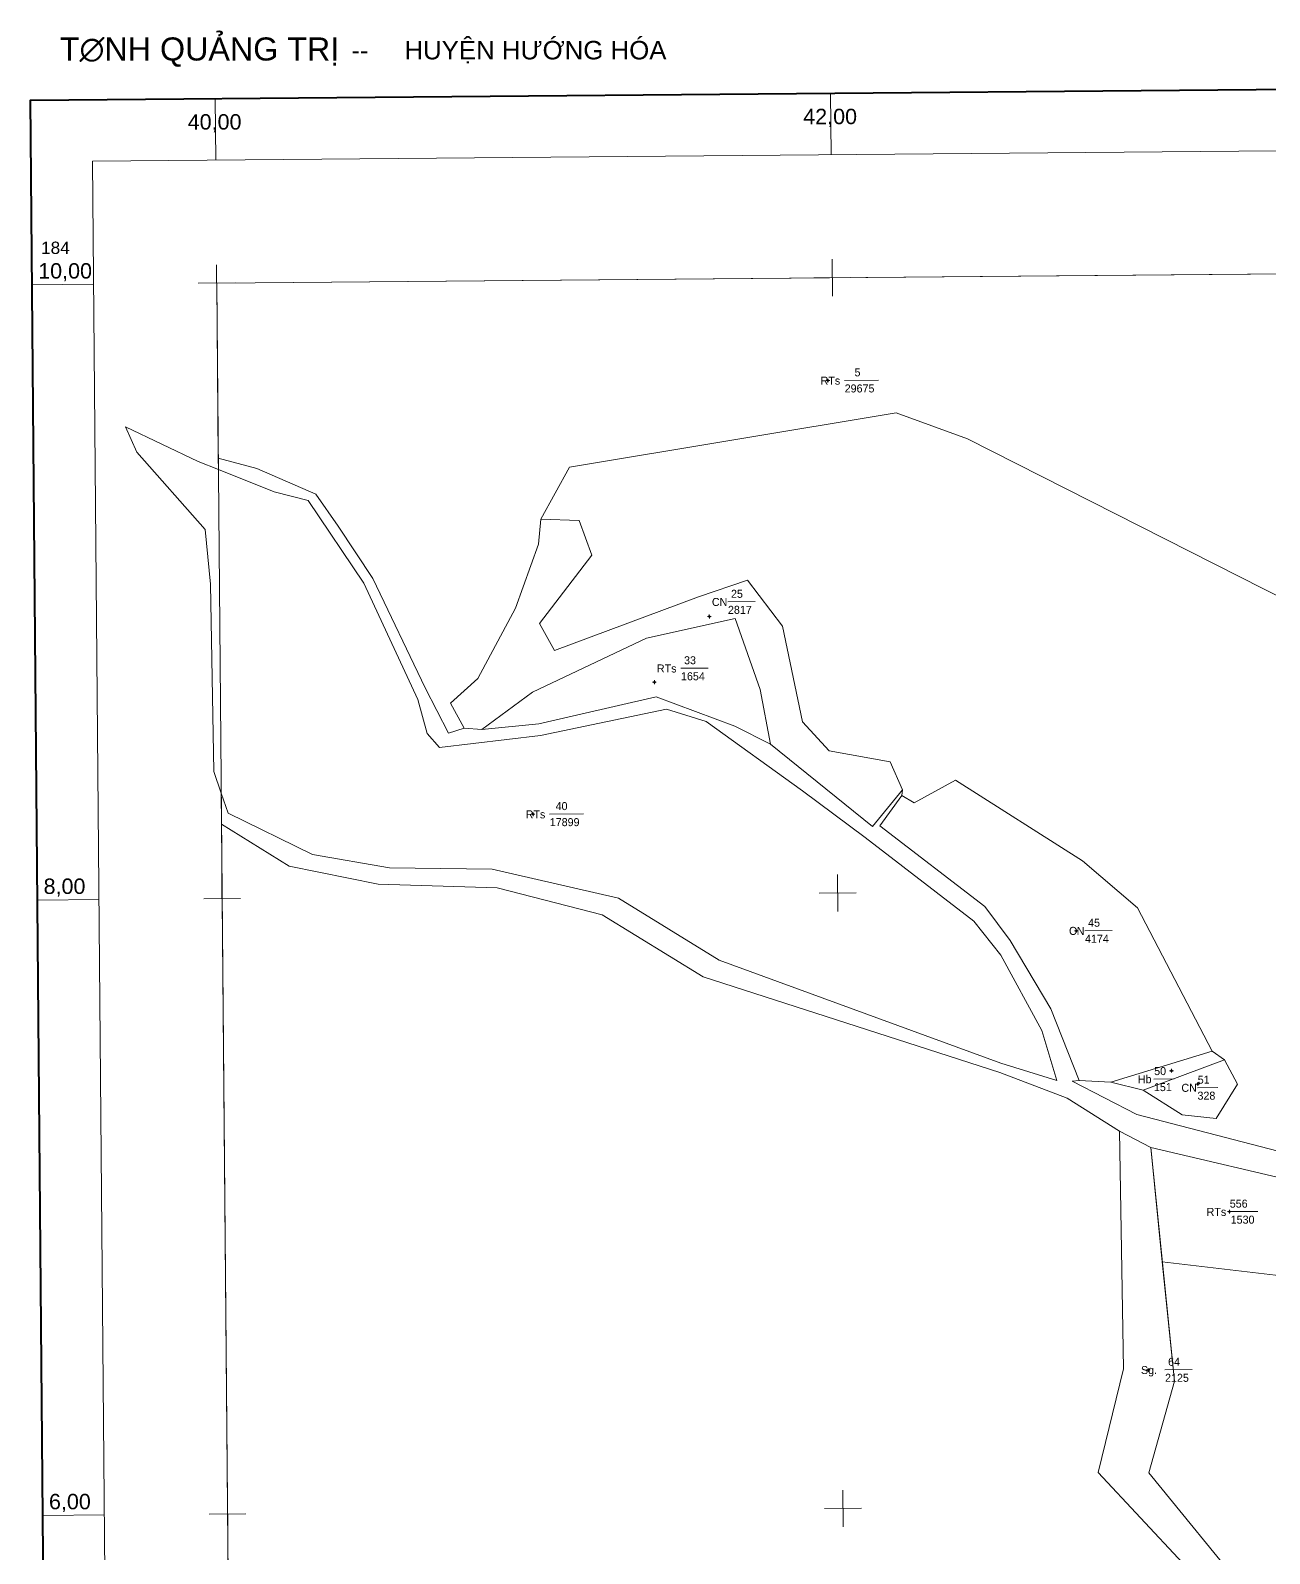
# Model space of a CAD drawing. Header units: metres. Extents: x 550490 to 551626, y 1839168 to 1840631.
# Drawn here: x 550490.5 to 550893, y 1840077.5 to 1840572.3 of the extents above; entities that cross this region are included whole.
import ezdxf
from ezdxf.enums import TextEntityAlignment as Align

# ---------------------------------------------------------------- set-up
doc = ezdxf.new("R2010")
doc.units = ezdxf.units.M
doc.header["$MEASUREMENT"] = 0
for name, color, linetype, lineweight in [('Level 10', 7, 'Continuous', 0), ('Level 11', 7, 'Continuous', 0), ('Level 13', 7, 'Continuous', 0), ('Level 22', 7, 'Continuous', 0), ('Level 63', 7, 'Continuous', 0)]:
    doc.layers.add(name, color=color, linetype=linetype, lineweight=lineweight)
doc.styles.add('Style-FmSimple', font='FmSimple.shx')
doc.styles.add('Style-VHarial', font='VHarial.shx')
doc.styles.add('Style-Vnarial', font='Vnarial.shx')

# ---------------------------------------------------------------- blocks, each defined once
blk = doc.blocks.new('CENTRD')
at = {"layer": 'Level 11', "linetype": 'Continuous', "lineweight": 0}
h = blk.add_hatch(color=1, dxfattribs=at)
edge = h.paths.add_edge_path()
edge.add_arc((0.2, 0.2), 1.5, 0, 360)
at = {"layer": 'Level 11', "color": 1, "linetype": 'Continuous', "lineweight": 0}
for p, q in [((0, 6.2), (-6.2, 0)), ((0, 12.4), (0, 6.2)), ((6.2, 0.2), (0, 6.2)), ((0.2, -6.2), (6.2, 0.2)), ((12.4, 0.2), (6.2, 0.2)), ((-6.2, 0), (-12.4, 0)), ((-6.2, 0), (0.2, -6.2)), ((0.2, -6.2), (0.2, -12.4))]:
    blk.add_line(p, q, dxfattribs=at)
blk = doc.blocks.new('N_THUA_6')
at = {"layer": 'Level 13', "color": 3, "linetype": 'Continuous', "lineweight": 0}
blk.add_line((355658.6, 1840358.49), (355669.65, 1840358.58), dxfattribs=at)
at = {"layer": 'Level 13', "color": 3, "linetype": 'Continuous', "lineweight": 0, "style": 'Style-FmSimple'}
for s, p in [('RTs', (355650.82, 1840358.41999)), ('5', (355661.84, 1840361.11999)), ('29675', (355658.64, 1840355.88999))]:
    blk.add_text(s, height=2.59998, dxfattribs=at).set_placement(p, align=Align.MIDDLE_LEFT)
blk = doc.blocks.new('N_THUA_17')
at = {"layer": 'Level 13', "color": 3, "linetype": 'Continuous', "lineweight": 0}
blk.add_line((355562.81, 1840217.56), (355573.86, 1840217.66), dxfattribs=at)
at = {"layer": 'Level 13', "color": 3, "linetype": 'Continuous', "lineweight": 0, "style": 'Style-FmSimple'}
for s, p in [('40', (355564.75, 1840220.17999)), ('RTs', (355555.03, 1840217.49999)), ('17899', (355562.85, 1840214.96999))]:
    blk.add_text(s, height=2.59998, dxfattribs=at).set_placement(p, align=Align.MIDDLE_LEFT)
blk = doc.blocks.new('N_THUA_28')
at = {"layer": 'Level 13', "color": 3, "linetype": 'Continuous', "lineweight": 0}
blk.add_line((355617.44, 1840281.83), (355626.28, 1840281.91), dxfattribs=at)
at = {"layer": 'Level 13', "color": 3, "linetype": 'Continuous', "lineweight": 0, "style": 'Style-FmSimple'}
for s, p in [('25', (355618.47, 1840284.43999)), ('CN', (355612.26, 1840281.78999)), ('2817', (355617.48, 1840279.22999))]:
    blk.add_text(s, height=2.59998, dxfattribs=at).set_placement(p, align=Align.MIDDLE_LEFT)
blk = doc.blocks.new('N_THUA_37')
at = {"layer": 'Level 13', "color": 3, "linetype": 'Continuous', "lineweight": 0}
blk.add_line((355602.2, 1840260.55), (355611.03, 1840260.62), dxfattribs=at)
at = {"layer": 'Level 13', "color": 3, "linetype": 'Continuous', "lineweight": 0, "style": 'Style-FmSimple'}
for s, p in [('33', (355603.22, 1840263.14999)), ('RTs', (355594.41, 1840260.47999)), ('1654', (355602.23, 1840257.94999))]:
    blk.add_text(s, height=2.59998, dxfattribs=at).set_placement(p, align=Align.MIDDLE_LEFT)
blk = doc.blocks.new('N_THUA_47')
at = {"layer": 'Level 13', "color": 3, "linetype": 'Continuous', "lineweight": 0}
blk.add_line((355736.68, 1840179.68), (355745.52, 1840179.76), dxfattribs=at)
at = {"layer": 'Level 13', "color": 3, "linetype": 'Continuous', "lineweight": 0, "style": 'Style-FmSimple'}
for s, p in [('CN', (355731.49, 1840179.63999)), ('45', (355737.71, 1840182.28999)), ('4174', (355736.71, 1840177.08999))]:
    blk.add_text(s, height=2.59998, dxfattribs=at).set_placement(p, align=Align.MIDDLE_LEFT)
blk = doc.blocks.new('N_THUA_60')
at = {"layer": 'Level 13', "color": 3, "linetype": 'Continuous', "lineweight": 0}
blk.add_line((355767.64, 1840134.14), (355774.26, 1840134.2), dxfattribs=at)
at = {"layer": 'Level 13', "color": 3, "linetype": 'Continuous', "lineweight": 0, "style": 'Style-FmSimple'}
for s, p in [('50', (355767.75, 1840136.73999)), ('Hb', (355762.45, 1840134.09999)), ('151', (355767.67, 1840131.53999))]:
    blk.add_text(s, height=2.59998, dxfattribs=at).set_placement(p, align=Align.MIDDLE_LEFT)
blk = doc.blocks.new('N_THUA_61')
at = {"layer": 'Level 13', "color": 3, "linetype": 'Continuous', "lineweight": 0}
blk.add_line((355776.17, 1840129.89), (355782.79, 1840129.94), dxfattribs=at)
at = {"layer": 'Level 13', "color": 3, "linetype": 'Continuous', "lineweight": 0, "style": 'Style-FmSimple'}
for s, p in [('CN', (355770.98, 1840129.83999)), ('51', (355776.29, 1840132.48999)), ('328', (355776.2, 1840127.28999))]:
    blk.add_text(s, height=2.59998, dxfattribs=at).set_placement(p, align=Align.MIDDLE_LEFT)
blk = doc.blocks.new('N_THUA_66')
at = {"layer": 'Level 13', "color": 3, "linetype": 'Continuous', "lineweight": 0}
blk.add_line((355762.67, 1840037.03), (355771.51, 1840037.1), dxfattribs=at)
at = {"layer": 'Level 13', "color": 3, "linetype": 'Continuous', "lineweight": 0, "style": 'Style-FmSimple'}
for s, p in [('Sg.', (355754.89, 1840036.95999)), ('64', (355763.7, 1840039.63999)), ('2125', (355762.71, 1840034.42999))]:
    blk.add_text(s, height=2.59998, dxfattribs=at).set_placement(p, align=Align.MIDDLE_LEFT)
blk = doc.blocks.new('N_THUA_68')
at = {"layer": 'Level 13', "color": 3, "linetype": 'Continuous', "lineweight": 0}
blk.add_line((355789.03, 1840088.42), (355797.86, 1840088.5), dxfattribs=at)
at = {"layer": 'Level 13', "color": 3, "linetype": 'Continuous', "lineweight": 0, "style": 'Style-FmSimple'}
for s, p in [('556', (355788.76, 1840091.01999)), ('RTs', (355781.24, 1840088.34999)), ('1530', (355789.06, 1840085.81999))]:
    blk.add_text(s, height=2.59998, dxfattribs=at).set_placement(p, align=Align.MIDDLE_LEFT)

msp = doc.modelspace()

# ---------------------------------------------------------------- linework, layer by layer
at = {"layer": 'Level 10', "color": 2, "linetype": 'Continuous', "lineweight": 0, "flags": 128}
for points in [[(550898.09, 1840493.25), (550550.99, 1840490.22), (550551.49, 1840433.38)], [(550656.23, 1840413.5), (550665.6, 1840430.45), (550771.67, 1840448.03), (550794.87, 1840439.63), (550915.11, 1840378.64), (550946.7, 1840421.02), (550947.8, 1840461.77), (550898.09, 1840493.25)], [(550551.52, 1840429.68), (550544.98, 1840432.29), (550521.3, 1840443.57), (550525, 1840435.3), (550547.23, 1840410.22), (550548.98, 1840392.42), (550550.01, 1840331.59), (550552.44, 1840324.51)], [(550631.36, 1840345.64), (550626.27, 1840343.96), (550618.64, 1840358.71), (550601.69, 1840394.26), (550590.38, 1840411.25), (550583.12, 1840421.66), (550564, 1840430.04), (550551.49, 1840433.38)], [(550551.49, 1840433.38), (550551.52, 1840429.68)], [(550552.44, 1840324.51), (550554.67, 1840318), (550582.06, 1840304.62), (550607.12, 1840300.3), (550640.45, 1840299.85), (550681.45, 1840290.37), (550714.22, 1840270.23), (550805.66, 1840236.78), (550823.92, 1840231.16), (550819, 1840247.43), (550805.63, 1840271.83), (550796.95, 1840282.95), (550761.65, 1840310.06), (550741.28, 1840325.22), (550709.91, 1840347.82), (550697.09, 1840351.84), (550656.1, 1840343.25), (550623.31, 1840339.38), (550619.3, 1840343.94), (550616.32, 1840354.93), (550598.71, 1840392.76), (550580.68, 1840419.56), (550569.69, 1840422.42), (550551.52, 1840429.68)], [(550631.36, 1840345.64), (550626.94, 1840353.8), (550635.75, 1840361.76), (550648.04, 1840384.57), (550655.47, 1840405.41), (550656.23, 1840413.5)], [(550773.75, 1840325.64), (550769.69, 1840334.64), (550749.96, 1840338.27), (550741.22, 1840347.71), (550734.75, 1840378.78), (550723.34, 1840393.67), (550707.43, 1840388.29), (550660.68, 1840370.88), (550655.78, 1840379.64), (550672.87, 1840401.8), (550668.76, 1840413.07), (550656.23, 1840413.5)], [(550637.14, 1840345.16), (550653.55, 1840357.34), (550690.62, 1840374.92), (550719.35, 1840381.27), (550727.45, 1840358.19), (550730.9, 1840340.47)], [(550637.14, 1840345.16), (550655.59, 1840346.99), (550693.67, 1840355.79), (550719.29, 1840346.28), (550730.9, 1840340.47)], [(550631.36, 1840345.64), (550637.14, 1840345.16)], [(550730.9, 1840340.47), (550763.98, 1840313.63), (550773.75, 1840325.64)], [(550552.44, 1840324.51), (550552.53, 1840314.48)], [(550874.32, 1840240.66), (550850.11, 1840287.29), (550832.2, 1840302.54), (550790.9, 1840328.68), (550777.48, 1840321.33), (550773.51, 1840323.76)], [(550773.51, 1840323.76), (550766.36, 1840313.92), (550800.48, 1840287.64), (550808.66, 1840276.65), (550821.96, 1840254.43), (550831.16, 1840231.12)], [(550552.53, 1840314.48), (550558.13, 1839673.92)], [(550552.53, 1840314.48), (550574.52, 1840300.78), (550603.37, 1840294.98), (550642.02, 1840293.8), (550676.2, 1840285.02), (550708.96, 1840264.88), (550805.34, 1840233.79), (550827.19, 1840225.39), (550844.21, 1840214.72)], [(550841.43, 1840230.64), (550874.32, 1840240.66)], [(550874.32, 1840240.66), (550878.38, 1840237.91)], [(550851.87, 1840228.04), (550878.38, 1840237.91)], [(550878.38, 1840237.91), (550882.55, 1840230), (550875.61, 1840218.76), (550864.54, 1840219.98), (550851.87, 1840228.04)], [(550831.16, 1840231.12), (550828.82, 1840230.91), (550849.83, 1840220.15), (550941.25, 1840196.37)], [(550831.16, 1840231.12), (550841.43, 1840230.64)], [(550841.43, 1840230.64), (550851.87, 1840228.04)], [(550878.51, 1840059.63), (550837.27, 1840103.79), (550845.57, 1840137.44), (550844.21, 1840214.72)], [(550844.21, 1840214.72), (550854.37, 1840209.35)], [(550854.37, 1840209.35), (550906.08, 1840197.24)], [(550854.37, 1840209.35), (550858.13, 1840172.26)], [(550858.13, 1840172.26), (550862.08, 1840133.41), (550853.79, 1840103.73), (550885.89, 1840064.24)]]:
    msp.add_lwpolyline(points, dxfattribs=at)
at = {"layer": 'Level 10', "color": 1, "linetype": 'Continuous', "lineweight": 0, "flags": 128}
for points in [[(550773.51, 1840323.76), (550773.75, 1840325.64)], [(550896.77, 1840167.67), (550858.13, 1840172.26)]]:
    msp.add_lwpolyline(points, dxfattribs=at)
at = {"layer": 'Level 22', "color": 3, "linetype": 'Continuous', "lineweight": 0, "flags": 128}
for points in [[(550550.99, 1840490.22), (551533.49, 1840498.81)], [(550558.13, 1839673.92), (550550.99, 1840490.22)]]:
    msp.add_lwpolyline(points, dxfattribs=at)
at = {"layer": 'Level 22', "color": 2, "linetype": 'Continuous', "lineweight": 0, "flags": 128}
for points in [[(550730.9, 1840340.47), (550763.98, 1840313.63), (550773.75, 1840325.64), (550769.69, 1840334.64), (550749.96, 1840338.27), (550741.22, 1840347.71), (550734.75, 1840378.78), (550723.34, 1840393.67), (550707.43, 1840388.29), (550660.68, 1840370.88), (550655.78, 1840379.64), (550672.87, 1840401.8), (550668.76, 1840413.07), (550656.23, 1840413.5)], [(550637.14, 1840345.16), (550653.55, 1840357.34), (550690.62, 1840374.92), (550719.35, 1840381.27), (550727.45, 1840358.19), (550730.9, 1840340.47)], [(550637.14, 1840345.16), (550655.59, 1840346.99), (550693.67, 1840355.79), (550719.29, 1840346.28), (550730.9, 1840340.47)], [(550631.36, 1840345.64), (550637.14, 1840345.16)], [(550552.44, 1840324.51), (550554.67, 1840318), (550582.06, 1840304.62), (550607.12, 1840300.3), (550640.45, 1840299.85), (550681.45, 1840290.37), (550714.22, 1840270.23), (550805.66, 1840236.78)], [(550874.32, 1840240.66), (550850.11, 1840287.29), (550832.2, 1840302.54), (550790.9, 1840328.68), (550777.48, 1840321.33), (550773.51, 1840323.76), (550766.36, 1840313.92), (550800.48, 1840287.64), (550808.66, 1840276.65), (550821.96, 1840254.43), (550831.16, 1840231.12)], [(550841.43, 1840230.64), (550874.32, 1840240.66)], [(550874.32, 1840240.66), (550878.38, 1840237.91)], [(550851.87, 1840228.04), (550878.38, 1840237.91)], [(550878.38, 1840237.91), (550882.55, 1840230), (550875.61, 1840218.76), (550864.54, 1840219.98), (550851.87, 1840228.04)], [(550831.16, 1840231.12), (550841.43, 1840230.64)], [(550841.43, 1840230.64), (550851.87, 1840228.04)], [(550844.21, 1840214.72), (550845.57, 1840137.44)], [(550844.21, 1840214.72), (550854.37, 1840209.35)], [(550854.37, 1840209.35), (550862.08, 1840133.41)]]:
    msp.add_lwpolyline(points, dxfattribs=at)
at = {"layer": 'Level 22', "color": 1, "linetype": 'Continuous', "lineweight": 0, "flags": 128}
for points in [[(550878.51, 1840059.63), (550837.27, 1840103.79), (550845.57, 1840137.44)], [(550885.89, 1840064.24), (550853.79, 1840103.73), (550862.08, 1840133.41)]]:
    msp.add_lwpolyline(points, dxfattribs=at)
at = {"layer": 'Level 63', "color": 7, "linetype": 'Continuous', "lineweight": 0}
for p, q in [((550750.57, 1840531.95), (550750.4, 1840551.95)), ((550550.64, 1840530.2), (550550.46, 1840550.2)), ((550750.98, 1840485.97), (550750.87, 1840497.96)), ((550551.04, 1840484.22), (550550.94, 1840496.21)), ((550491.01, 1840489.69), (550511, 1840489.87)), ((550544.99, 1840490.16), (550556.99, 1840490.27)), ((550744.93, 1840491.91), (550756.92, 1840492.02)), ((550552.79, 1840284.28), (550552.68, 1840296.28)), ((550752.73, 1840286.03), (550752.62, 1840298.03)), ((550492.76, 1840289.76), (550512.75, 1840289.93)), ((550546.74, 1840290.23), (550558.74, 1840290.33)), ((550746.67, 1840291.98), (550758.67, 1840292.08)), ((550554.54, 1840084.35), (550554.43, 1840096.34)), ((550754.47, 1840086.09), (550754.37, 1840098.09)), ((550748.42, 1840092.04), (550760.42, 1840092.15)), ((550494.5, 1840089.82), (550514.5, 1840089.99)), ((550548.49, 1840090.29), (550560.48, 1840090.4))]:
    msp.add_line(p, q, dxfattribs=at)
at = {"layer": 'Level 63', "color": 7, "linetype": 'Continuous', "lineweight": 40, "flags": 128}
msp.add_lwpolyline([(550500.27, 1839430.03), (550490.48, 1840549.67), (551610.12, 1840559.47), (551619.92, 1839439.82), (550500.27, 1839430.03)], close=True, dxfattribs=at)
at = {"layer": 'Level 63', "color": 7, "linetype": 'Continuous', "lineweight": 13, "flags": 128}
msp.add_lwpolyline([(550520.09, 1839450.2), (550510.65, 1840529.85), (551590.31, 1840539.3), (551599.75, 1839459.64), (550520.09, 1839450.2)], close=True, dxfattribs=at)

# ---------------------------------------------------------------- block references
at = {"layer": 'Level 11', "color": 1, "linetype": 'Continuous', "lineweight": 0, "xscale": 0.04999813735168662, "yscale": 0.04999813735168662, "zscale": 0.04999813735168662}
for p in [(550749.52, 1840458.56), (550710.99, 1840381.89), (550693.14, 1840360.58), (550653.72, 1840317.64), (550830.19, 1840279.78), (550861.13, 1840234.32), (550869.67, 1840230.01), (550879.95, 1840188.54), (550853.58, 1840137.1)]:
    msp.add_blockref('CENTRD', p, dxfattribs=at)
at = {"layer": 'Level 13', "color": 3, "linetype": 'Continuous', "lineweight": 0}
for name, p in [('N_THUA_6', (195096.31, 100.12)), ('N_THUA_28', (195099.56, 104.84)), ('N_THUA_37', (195099.56, 104.54)), ('N_THUA_17', (195096.31, 100.12)), ('N_THUA_47', (195096.31, 100.12)), ('N_THUA_60', (195087.73, 97.47)), ('N_THUA_61', (195093.35, 98.93)), ('N_THUA_68', (195091.28, 100.12)), ('N_THUA_66', (195096.31, 100.12))]:
    msp.add_blockref(name, p, dxfattribs=at)

# ---------------------------------------------------------------- texts
at = {"layer": 'Level 63', "color": 7, "linetype": 'Continuous', "lineweight": 0}
for s, height, style, p in [('t∅nh qu¶ng trÞ ', 7.5, 'Style-VHarial', (550500, 1840562.55)), ('   --     huyÖn h\xadíng hãa', 6, 'Style-VHarial', (550587.73, 1840562.92)), ('42,00', 5, 'Style-Vnarial', (550741.49, 1840541.87)), ('40,00', 5, 'Style-Vnarial', (550541.55, 1840540.12)), ('184', 4, 'Style-Vnarial', (550493.92, 1840499.71)), ('10,00', 5, 'Style-Vnarial', (550492.99, 1840491.71)), ('8,00', 5, 'Style-Vnarial', (550494.74, 1840291.77)), ('6,00', 5, 'Style-Vnarial', (550496.49, 1840091.84))]:
    msp.add_text(s, height=height, dxfattribs=dict(at, style=style)).set_placement(p)

doc.saveas('drawing.dxf')
